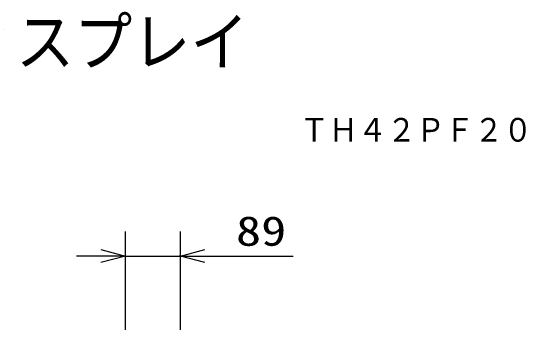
# Model space of a CAD drawing. Units: millimetres, scale not verified. Extents: x -63 to 63, y -57 to 57.
# Drawn here: x 20.73 to 62.6, y 31.41 to 57.39 of the extents above; entities that cross this region are included whole.
import ezdxf
from ezdxf.enums import TextEntityAlignment as Align

# ---------------------------------------------------------------- set-up
doc = ezdxf.new("R2010")
doc.units = ezdxf.units.MM
doc.header["$LTSCALE"] = 0.190236
doc.header["$PDMODE"] = 32
doc.header["$PDSIZE"] = 0.0951
for name, color, linetype in [('0-0_GAIKEI', 1, 'Continuous'), ('0-1_MOJI1', 2, 'Continuous'), ('0-3_TOUROKU', 1, 'Continuous')]:
    doc.layers.add(name, color=color, linetype=linetype)
doc.styles.add('ＭＳ ゴシック', font='')
doc.styles.get('ＭＳ ゴシック').set_extended_font_data('MS Gothic')

# ---------------------------------------------------------------- blocks, each defined once
blk = doc.blocks.new('_OPEN30')
at = {"layer": '0-1_MOJI1', "color": 7}
blk.add_line((0, 0), (-1, 0), dxfattribs=at)
blk.add_lwpolyline([(-1, 0.26795), (0, 0), (-1, -0.26795)], dxfattribs=at)

msp = doc.modelspace()

# ---------------------------------------------------------------- linework, layer by layer
at = {"layer": '0-0_GAIKEI', "color": 3}
for p, q in [((30.0924, 31.4118), (30.0924, 39.4053)), ((34.5424, 31.4118), (34.5424, 39.4053)), ((28.0923, 37.4053), (26.0923, 37.4053)), ((30.0924, 37.4053), (34.5424, 37.4053)), ((36.5424, 37.4053), (43.709, 37.4053))]:
    msp.add_line(p, q, dxfattribs=at)
at = {"layer": '0-1_MOJI1', "color": 7}
msp.add_point((34.5424, 37.4053), dxfattribs=at)

# ---------------------------------------------------------------- block references
at = {"layer": '0-0_GAIKEI', "xscale": 2, "yscale": 2}
msp.add_blockref('_OPEN30', (30.0924, 37.4053), dxfattribs=at)
at = {"layer": '0-0_GAIKEI', "xscale": 2, "yscale": 2, "rotation": 180}
msp.add_blockref('_OPEN30', (34.5424, 37.4053), dxfattribs=at)

# ---------------------------------------------------------------- texts
at = {"layer": '0-0_GAIKEI', "color": 3, "style": 'ＭＳ ゴシック', "width": 1.25}
msp.add_text('89', height=2.406, dxfattribs=at).set_placement((39.0588, 37.5149), align=Align.BOTTOM_LEFT)
at = {"layer": '0-1_MOJI1', "style": 'ＭＳ ゴシック', "width": 0.9}
msp.add_text('ハイビジョンプラズマディスプレイ', height=3.848, dxfattribs=at).set_placement((-35.5001, 51.7599), align=Align.BOTTOM_LEFT)
at = {"layer": '0-3_TOUROKU', "style": 'ＭＳ ゴシック', "width": 0.9}
msp.add_text('ＴＨ４２ＰＦ２０', height=1.925, dxfattribs=at).set_placement((44.2334, 46.13), align=Align.BOTTOM_LEFT)

doc.saveas('drawing.dxf')
